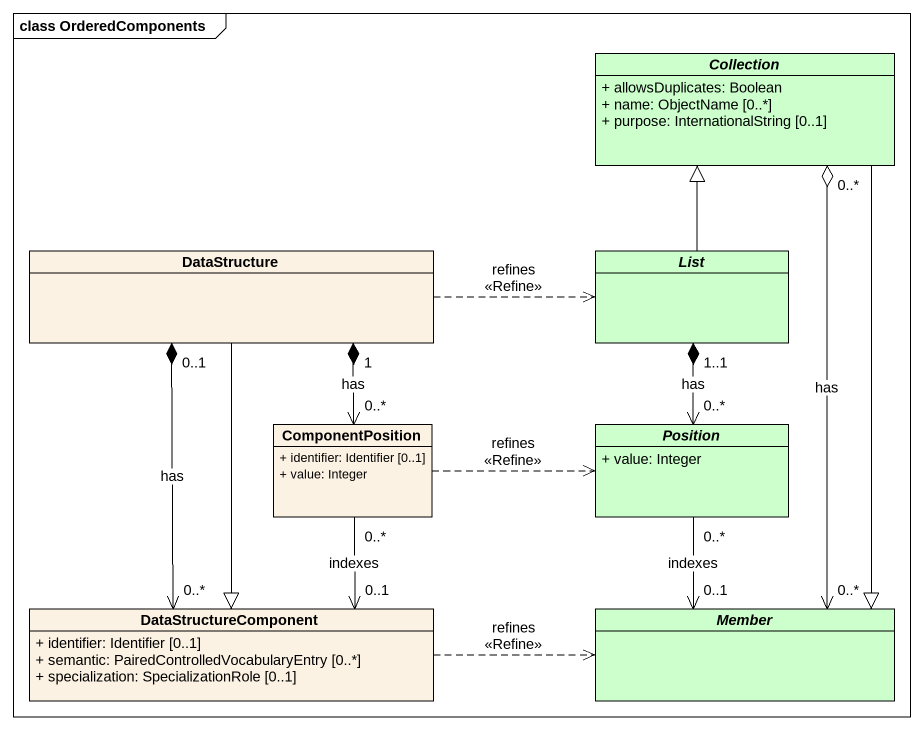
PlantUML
@startuml
mainframe class OrderedComponents
hide circle
hide empty members
skinparam classAttributeIconSize 0
abstract class Collection #CCFFCC {
  + allowsDuplicates: Boolean
  + name: ObjectName [0..*]
  + purpose: InternationalString [0..1]
}
class DataStructure
abstract class List #CCFFCC
class ComponentPosition {
  + identifier: Identifier [0..1]
  + value: Integer
}
abstract class Position #CCFFCC {
  + value: Integer
}
class DataStructureComponent {
  + identifier: Identifier [0..1]
  + semantic: PairedControlledVocabularyEntry [0..*]
  + specialization: SpecializationRole [0..1]
}
abstract class Member #CCFFCC
Collection --|> Member
DataStructure .right.> List : refines\n<<Refine>>
DataStructure --|> DataStructureComponent
List -up-|> Collection
ComponentPosition "0..*" <-up-* "1" DataStructure : has
ComponentPosition .right.> Position : refines\n<<Refine>>
ComponentPosition "0..*" --> "0..1" DataStructureComponent : indexes
Position "0..*" <-up-* "1..1" List : has
Position "0..*" --> "0..1" Member : indexes
DataStructureComponent "0..*" <-up-* "0..1" DataStructure : has
DataStructureComponent .right.> Member : refines\n<<Refine>>
Member "0..*" <-up-o "0..*" Collection : has
@enduml
